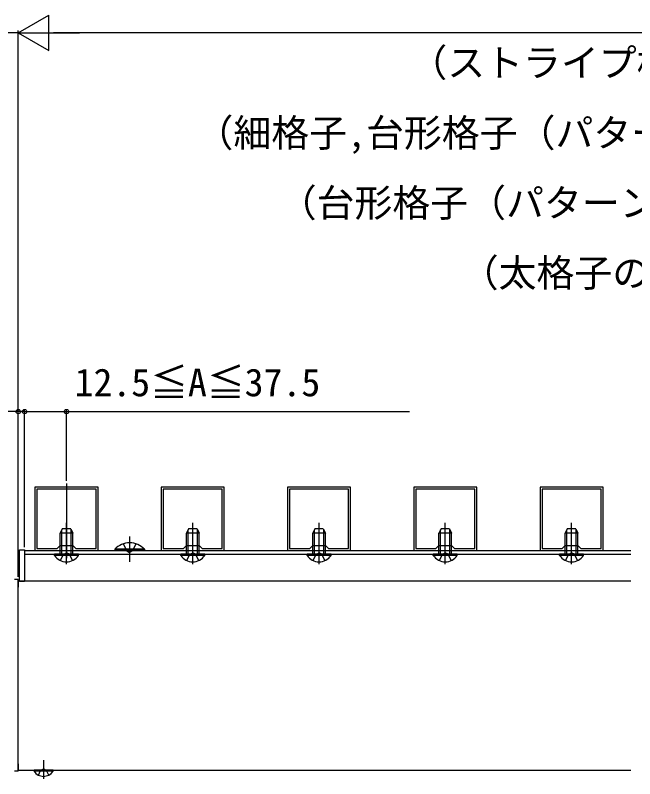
# Model space of a CAD drawing. Units: millimetres, scale not verified. Extents: x -875 to 875, y -1310 to 1300.
# Drawn here: x -359.3 to -114, y -1013.4 to -711 of the extents above; entities that cross this region are included whole.
import ezdxf
from ezdxf.enums import TextEntityAlignment as Align

# ---------------------------------------------------------------- set-up
doc = ezdxf.new("R2010")
doc.units = ezdxf.units.MM
doc.header["$LTSCALE"] = 4
for name, color, linetype in [('0-3_YKK_11', 7, 'Continuous'), ('0-4_YKK_12', 2, 'Continuous'), ('0-5_YKK_13', 4, 'Continuous'), ('0-7_YKK_D', 6, 'Continuous')]:
    doc.layers.add(name, color=color, linetype=linetype)
doc.styles.add('ＭＳ ゴシック', font='')
doc.styles.get('ＭＳ ゴシック').set_extended_font_data('MS Gothic')

msp = doc.modelspace()

# ---------------------------------------------------------------- linework, layer by layer
at = {"layer": '0-3_YKK_11'}
for points in [[(-326.543, -923), (-326.543, -898), (-351.541, -898), (-351.541, -923)], [(-276.543, -923), (-276.543, -898), (-301.541, -898), (-301.541, -923)], [(-226.543, -923), (-226.543, -898), (-251.541, -898), (-251.541, -923)], [(-176.543, -923), (-176.543, -898), (-201.541, -898), (-201.541, -923)], [(-126.543, -923), (-126.543, -898), (-151.541, -898), (-151.541, -923)], [(-327.343, -922.2), (-327.343, -898.8), (-350.741, -898.8), (-350.741, -922.2), (-342.741, -922.2), (-341.541, -921), (-336.541, -921), (-335.341, -922.2)], [(-277.343, -922.2), (-277.343, -898.8), (-300.741, -898.8), (-300.741, -922.2), (-292.741, -922.2), (-291.541, -921), (-286.541, -921), (-285.341, -922.2)], [(-227.343, -922.2), (-227.343, -898.8), (-250.741, -898.8), (-250.741, -922.2), (-242.741, -922.2), (-241.541, -921), (-236.541, -921), (-235.341, -922.2)], [(-177.343, -922.2), (-177.343, -898.8), (-200.741, -898.8), (-200.741, -922.2), (-192.741, -922.2), (-191.541, -921), (-186.541, -921), (-185.341, -922.2)], [(-127.343, -922.2), (-127.343, -898.8), (-150.741, -898.8), (-150.741, -922.2), (-142.741, -922.2), (-141.541, -921), (-136.541, -921), (-135.341, -922.2)]]:
    msp.add_lwpolyline(points, close=True, dxfattribs=at)
at = {"layer": '0-4_YKK_12'}
for p, q in [((-339.042, -896.469), (-339.042, -926.131)), ((-355.628, -923), (-115.541, -923)), ((-355.628, -923), (-355.628, -935)), ((-355.628, -924.5), (-115.541, -924.5)), ((-358.128, -935), (-358.128, -937.5)), ((-358.128, -935), (-355.628, -935)), ((-355.628, -935), (-115.541, -935))]:
    msp.add_line(p, q, dxfattribs=at)
msp.add_lwpolyline([(-358.128, -1007.5), (-358.128, -1010), (-115.541, -1010)], dxfattribs=at)
at = {"layer": '0-5_YKK_13'}
for p, q in [((-339.042, -928.5), (-339.042, -912.087)), ((-289.042, -928.5), (-289.042, -912.087)), ((-239.042, -928.5), (-239.042, -912.087)), ((-189.042, -928.5), (-189.042, -912.087)), ((-139.042, -928.5), (-139.042, -912.087)), ((-340.742, -914.5), (-341.542, -916.2)), ((-336.542, -916.2), (-341.542, -916.2)), ((-337.342, -914.5), (-340.742, -914.5)), ((-337.342, -914.5), (-336.542, -916.2)), ((-290.742, -914.5), (-291.542, -916.2)), ((-286.542, -916.2), (-291.542, -916.2)), ((-287.342, -914.5), (-290.742, -914.5)), ((-287.342, -914.5), (-286.542, -916.2)), ((-240.742, -914.5), (-241.542, -916.2)), ((-236.542, -916.2), (-241.542, -916.2)), ((-237.342, -914.5), (-240.742, -914.5)), ((-237.342, -914.5), (-236.542, -916.2)), ((-190.742, -914.5), (-191.542, -916.2)), ((-186.542, -916.2), (-191.542, -916.2)), ((-187.342, -914.5), (-190.742, -914.5)), ((-187.342, -914.5), (-186.542, -916.2)), ((-140.742, -914.5), (-141.542, -916.2)), ((-136.542, -916.2), (-141.542, -916.2)), ((-137.342, -914.5), (-140.742, -914.5)), ((-137.342, -914.5), (-136.542, -916.2)), ((-314.041, -917.5), (-314.041, -927.5)), ((-334.292, -924.5), (-343.792, -924.5)), ((-334.292, -925.009), (-334.292, -924.5)), ((-308.141, -923), (-319.941, -923)), ((-308.141, -922.491), (-308.141, -923)), ((-284.292, -924.5), (-293.792, -924.5)), ((-284.292, -925.009), (-284.292, -924.5)), ((-234.292, -924.5), (-243.792, -924.5)), ((-234.292, -925.009), (-234.292, -924.5)), ((-184.292, -924.5), (-193.792, -924.5)), ((-184.292, -925.009), (-184.292, -924.5)), ((-134.292, -924.5), (-143.792, -924.5)), ((-134.292, -925.009), (-134.292, -924.5)), ((-358.128, -934.5), (-359.628, -934.5)), ((-358.128, -937.5), (-358.128, -934.5)), ((-358.128, -1010.5), (-358.128, -935)), ((-348.128, -1006.082), (-348.128, -1013.446)), ((-358.128, -1010.5), (-358.128, -1007.5)), ((-344.378, -1010), (-351.878, -1010)), ((-344.378, -1010.509), (-344.378, -1010)), ((-358.128, -1010.5), (-359.628, -1010.5)), ((-358.128, -1010.5), (-359.628, -1010.5))]:
    msp.add_line(p, q, dxfattribs=at)
for points in [[(-341.542, -924.5), (-341.542, -920.588), (-341.542, -916.2)], [(-340.887, -924.5), (-340.887, -920.565), (-340.887, -914.81)], [(-337.196, -924.5), (-337.196, -920.5), (-337.196, -914.81)], [(-336.542, -924.5), (-336.542, -920.5), (-336.542, -916.2)], [(-291.542, -924.5), (-291.542, -920.588), (-291.542, -916.2)], [(-290.887, -924.5), (-290.887, -920.565), (-290.887, -914.81)], [(-287.196, -924.5), (-287.196, -920.5), (-287.196, -914.81)], [(-286.542, -924.5), (-286.542, -920.5), (-286.542, -916.2)], [(-241.542, -924.5), (-241.542, -920.588), (-241.542, -916.2)], [(-240.887, -924.5), (-240.887, -920.565), (-240.887, -914.81)], [(-237.196, -924.5), (-237.196, -920.5), (-237.196, -914.81)], [(-236.542, -924.5), (-236.542, -920.5), (-236.542, -916.2)], [(-191.542, -924.5), (-191.542, -920.588), (-191.542, -916.2)], [(-190.887, -924.5), (-190.887, -920.565), (-190.887, -914.81)], [(-187.196, -924.5), (-187.196, -920.5), (-187.196, -914.81)], [(-186.542, -924.5), (-186.542, -920.5), (-186.542, -916.2)], [(-141.542, -924.5), (-141.542, -920.588), (-141.542, -916.2)], [(-140.887, -924.5), (-140.887, -920.565), (-140.887, -914.81)], [(-137.196, -924.5), (-137.196, -920.5), (-137.196, -914.81)], [(-136.542, -924.5), (-136.542, -920.5), (-136.542, -916.2)], [(-316.541, -920.389), (-315.186, -923.167), (-314.041, -923.776)], [(-311.541, -920.389), (-312.896, -923.167), (-314.041, -923.776)], [(-334.292, -925.009), (-343.792, -925.009), (-343.792, -924.5)], [(-341.392, -927), (-340.187, -924.53), (-339.042, -923.921)], [(-336.692, -927), (-337.897, -924.53), (-339.042, -923.921)], [(-308.141, -922.491), (-319.941, -922.491), (-319.941, -923)], [(-284.292, -925.009), (-293.792, -925.009), (-293.792, -924.5)], [(-291.392, -927), (-290.187, -924.53), (-289.042, -923.921)], [(-286.692, -927), (-287.897, -924.53), (-289.042, -923.921)], [(-234.292, -925.009), (-243.792, -925.009), (-243.792, -924.5)], [(-241.392, -927), (-240.187, -924.53), (-239.042, -923.921)], [(-236.692, -927), (-237.897, -924.53), (-239.042, -923.921)], [(-184.292, -925.009), (-193.792, -925.009), (-193.792, -924.5)], [(-191.392, -927), (-190.187, -924.53), (-189.042, -923.921)], [(-186.692, -927), (-187.897, -924.53), (-189.042, -923.921)], [(-134.292, -925.009), (-143.792, -925.009), (-143.792, -924.5)], [(-141.392, -927), (-140.187, -924.53), (-139.042, -923.921)], [(-136.692, -927), (-137.897, -924.53), (-139.042, -923.921)], [(-344.378, -1010.509), (-351.878, -1010.509), (-351.878, -1010)], [(-350.178, -1012.009), (-349.273, -1010.154), (-348.128, -1009.545)], [(-346.078, -1012.009), (-346.983, -1010.154), (-348.128, -1009.545)]]:
    msp.add_lwpolyline(points, dxfattribs=at)
msp.add_lwpolyline([(-357.628, -935.25), (-357.628, -922.75), (-355.628, -922.75), (-355.628, -935.25)], close=True, dxfattribs=at)
for centre, radius, start, end in [((-314.041, -928.232), 8.232, 44.2189, 135.7811), ((-339.042, -921.726), 5.774, 214.65097, 325.34903), ((-289.042, -921.726), 5.774, 214.65097, 325.34903), ((-239.042, -921.726), 5.774, 214.65097, 325.34903), ((-189.042, -921.726), 5.774, 214.65097, 325.34903), ((-139.042, -921.726), 5.774, 214.65097, 325.34903), ((-348.128, -1007.973), 4.527, 214.06671, 325.93329)]:
    msp.add_arc(centre, radius, start, end, dxfattribs=at)
at = {"layer": '0-7_YKK_D'}
for p, q in [((-358.128, -718), (-346.004, -711)), ((-346.004, -725), (-346.004, -711)), ((-358.128, -933.5), (-358.128, -717)), ((-358.128, -933.5), (-358.128, -717)), ((-358.128, -718), (-346.004, -725)), ((-358.128, -718), (-333.88, -718)), ((359.457, -718), (-344.128, -718)), ((-358.128, -868), (-396.89, -868)), ((-358.128, -933.5), (-358.128, -867)), ((-355.628, -868), (-358.128, -868)), ((-355.628, -921.75), (-355.628, -867)), ((-355.628, -921.75), (-355.628, -867)), ((-355.628, -868), (-352.128, -868)), ((-339.042, -895.469), (-339.042, -867))]:
    msp.add_line(p, q, dxfattribs=at)
for points in [[(-358.128, -718), (-365.629, -718), (-398.83, -718)], [(-355.628, -868), (-339.042, -868), (-203.189, -868)]]:
    msp.add_lwpolyline(points, dxfattribs=at)
for centre in [(-358.128, -868), (-355.628, -868), (-355.628, -868), (-339.042, -868)]:
    msp.add_circle(centre, 0.875, dxfattribs=at)

# ---------------------------------------------------------------- texts
at = {"layer": '0-7_YKK_D', "style": 'ＭＳ ゴシック'}
for s, p in [('（ストライプ格子の場合：50×（N－1）＋A＋15）', (-203.273, -738.58)), ('（細格子,台形格子（パターンA,B）の場合：60×（n－1）＋A＋17.5）', (-287.946, -766.392)), ('（台形格子（パターンC,D）の場合：85×（N－1）＋A＋32.5）', (-255.006, -794.119)), ('（太格子の場合：124×（N－1）＋A＋34.5）', (-182.946, -821.847)), ('12.5≦A≦37.5', (-335.843, -865.233))]:
    msp.add_text(s, height=11, dxfattribs=at).set_placement(p, align=Align.BOTTOM_LEFT)

doc.saveas('drawing.dxf')
